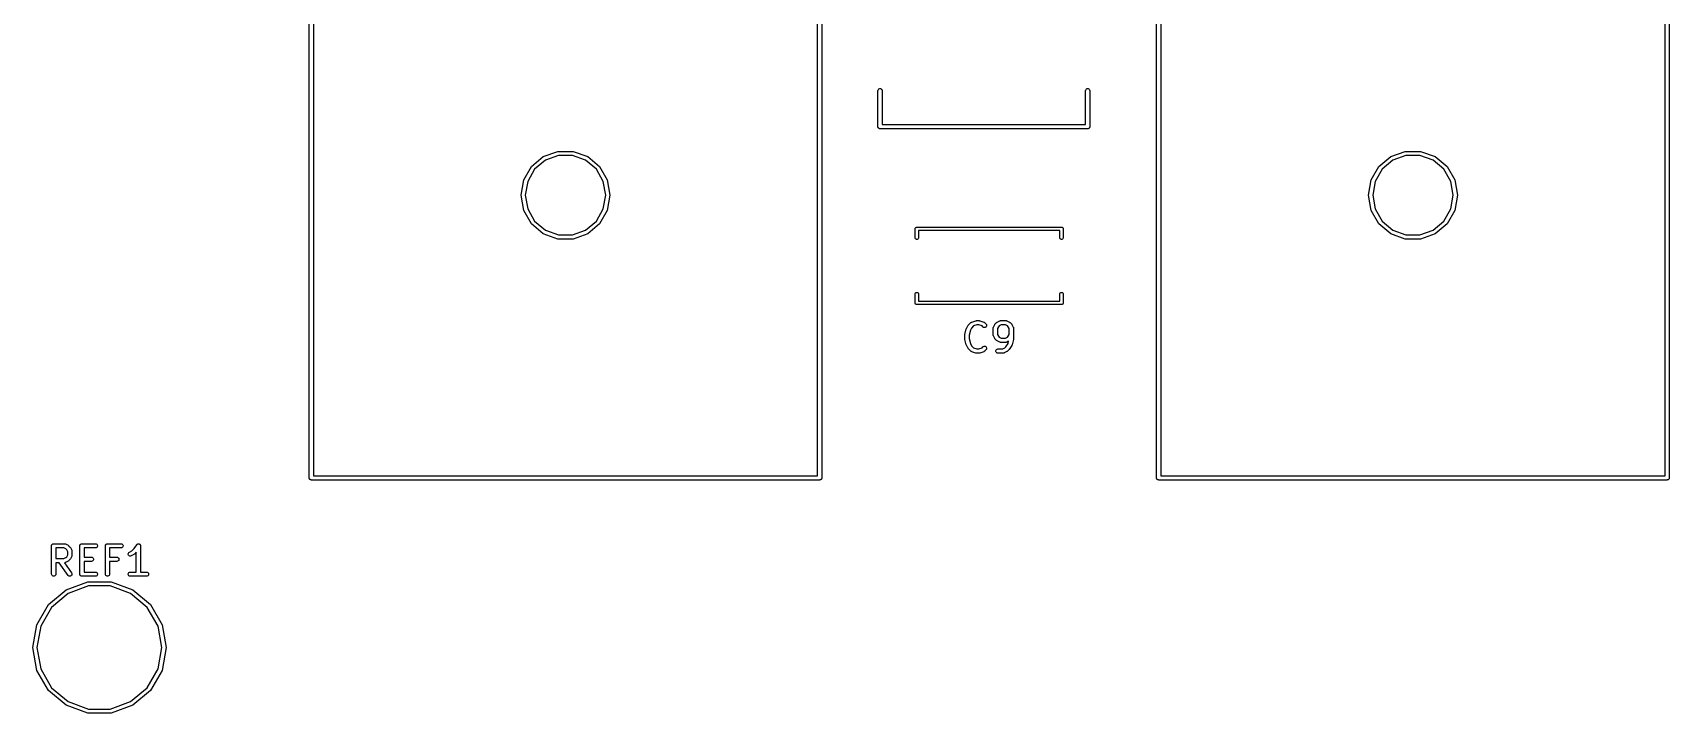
# Model space of a CAD drawing. Extents: x 86 to 333, y -237 to -29.
# Drawn here: x 86.1 to 144.1, y -237.3 to -213.3 of the extents above; entities that cross this region are included whole.
import ezdxf

# ---------------------------------------------------------------- set-up
doc = ezdxf.new("R2010")
doc.units = 0
doc.header["$MEASUREMENT"] = 0
doc.layers.add('BLACK', color=7, linetype='CONTINUOUS')

msp = doc.modelspace()

# ---------------------------------------------------------------- linework, layer by layer
at = {"layer": 'Black'}
for p, q in [((95.925, -229), (95.925, -82.5)), ((96.075, -82.575), (96.075, -228.925)), ((125.925, -229), (125.925, -82.5)), ((126.075, -82.575), (126.075, -228.925)), ((113.925, -228.925), (113.925, -156.5)), ((114.075, -156.5), (114.075, -229)), ((143.925, -228.925), (143.925, -156.5)), ((144.075, -156.5), (144.075, -229)), ((116.06, -215.305), (116.065, -215.279)), ((116.06, -216.575), (116.06, -215.305)), ((116.065, -215.279), (116.078, -215.257)), ((116.078, -215.257), (116.097, -215.24)), ((116.097, -215.24), (116.122, -215.231)), ((116.122, -215.231), (116.148, -215.231)), ((116.148, -215.231), (116.172, -215.24)), ((116.172, -215.24), (116.192, -215.257)), ((116.192, -215.257), (116.205, -215.279)), ((116.205, -215.279), (116.21, -215.305)), ((116.21, -215.305), (116.21, -216.5)), ((123.41, -215.305), (123.415, -215.279)), ((123.41, -216.5), (123.41, -215.305)), ((123.415, -215.279), (123.428, -215.257)), ((123.428, -215.257), (123.447, -215.24)), ((123.447, -215.24), (123.472, -215.231)), ((123.472, -215.231), (123.498, -215.231)), ((123.498, -215.231), (123.522, -215.24)), ((123.522, -215.24), (123.542, -215.257)), ((123.542, -215.257), (123.555, -215.279)), ((123.555, -215.279), (123.56, -215.305)), ((123.56, -215.305), (123.56, -216.575)), ((116.061, -216.581), (116.06, -216.575)), ((116.061, -216.588), (116.061, -216.581)), ((116.063, -216.594), (116.061, -216.588)), ((116.065, -216.601), (116.063, -216.594)), ((116.068, -216.606), (116.065, -216.601)), ((116.07, -216.612), (116.068, -216.606)), ((116.074, -216.618), (116.07, -216.612)), ((116.078, -216.623), (116.074, -216.618)), ((116.083, -216.627), (116.078, -216.623)), ((116.087, -216.632), (116.083, -216.627)), ((116.092, -216.636), (116.087, -216.632)), ((116.097, -216.64), (116.092, -216.636)), ((116.104, -216.642), (116.097, -216.64)), ((116.109, -216.645), (116.104, -216.642)), ((116.116, -216.647), (116.109, -216.645)), ((116.122, -216.649), (116.116, -216.647)), ((116.129, -216.649), (116.122, -216.649)), ((116.135, -216.65), (116.129, -216.649)), ((123.485, -216.65), (116.135, -216.65)), ((116.21, -216.5), (123.41, -216.5)), ((123.491, -216.649), (123.485, -216.65)), ((123.498, -216.649), (123.491, -216.649)), ((123.504, -216.647), (123.498, -216.649)), ((123.511, -216.645), (123.504, -216.647)), ((123.516, -216.642), (123.511, -216.645)), ((123.522, -216.64), (123.516, -216.642)), ((123.528, -216.636), (123.522, -216.64)), ((123.533, -216.632), (123.528, -216.636)), ((123.537, -216.627), (123.533, -216.632)), ((123.542, -216.623), (123.537, -216.627)), ((123.546, -216.618), (123.542, -216.623)), ((123.55, -216.612), (123.546, -216.618)), ((123.552, -216.606), (123.55, -216.612)), ((123.555, -216.601), (123.552, -216.606)), ((123.557, -216.594), (123.555, -216.601)), ((123.559, -216.588), (123.557, -216.594)), ((123.56, -216.575), (123.559, -216.581)), ((123.559, -216.581), (123.559, -216.588)), ((103.793, -217.988), (104.212, -217.636)), ((104.287, -217.766), (103.908, -218.084)), ((104.212, -217.636), (104.727, -217.449)), ((104.753, -217.597), (104.287, -217.766)), ((104.727, -217.449), (105.273, -217.449)), ((105.247, -217.597), (104.753, -217.597)), ((105.712, -217.766), (105.247, -217.597)), ((105.273, -217.449), (105.787, -217.636)), ((106.092, -218.084), (105.712, -217.766)), ((105.787, -217.636), (106.207, -217.988)), ((133.793, -217.988), (134.213, -217.636)), ((134.287, -217.766), (133.908, -218.084)), ((134.213, -217.636), (134.727, -217.449)), ((134.753, -217.597), (134.287, -217.766)), ((134.727, -217.449), (135.273, -217.449)), ((135.247, -217.597), (134.753, -217.597)), ((135.713, -217.766), (135.247, -217.597)), ((135.273, -217.449), (135.787, -217.636)), ((136.092, -218.084), (135.713, -217.766)), ((135.787, -217.636), (136.207, -217.988)), ((103.52, -218.461), (103.793, -217.988)), ((103.908, -218.084), (103.661, -218.513)), ((106.339, -218.513), (106.092, -218.084)), ((106.207, -217.988), (106.48, -218.461)), ((133.52, -218.461), (133.793, -217.988)), ((133.908, -218.084), (133.661, -218.513)), ((136.339, -218.513), (136.092, -218.084)), ((136.207, -217.988), (136.48, -218.461)), ((103.425, -219), (103.52, -218.461)), ((103.661, -218.513), (103.575, -219)), ((106.425, -219), (106.339, -218.513)), ((106.48, -218.461), (106.575, -219)), ((133.425, -219), (133.52, -218.461)), ((133.661, -218.513), (133.575, -219)), ((136.425, -219), (136.339, -218.513)), ((136.48, -218.461), (136.575, -219)), ((103.52, -219.539), (103.425, -219)), ((103.793, -220.012), (103.52, -219.539)), ((103.575, -219), (103.661, -219.487)), ((103.661, -219.487), (103.908, -219.916)), ((106.092, -219.916), (106.339, -219.487)), ((106.48, -219.539), (106.207, -220.012)), ((106.339, -219.487), (106.425, -219)), ((106.575, -219), (106.48, -219.539)), ((133.52, -219.539), (133.425, -219)), ((133.793, -220.012), (133.52, -219.539)), ((133.575, -219), (133.661, -219.487)), ((133.661, -219.487), (133.908, -219.916)), ((136.092, -219.916), (136.339, -219.487)), ((136.48, -219.539), (136.207, -220.012)), ((136.339, -219.487), (136.425, -219)), ((136.575, -219), (136.48, -219.539)), ((104.212, -220.364), (103.793, -220.012)), ((103.908, -219.916), (104.287, -220.234)), ((105.712, -220.234), (106.092, -219.916)), ((106.207, -220.012), (105.787, -220.364)), ((117.388, -220.16), (117.391, -220.156)), ((117.391, -220.156), (117.394, -220.151)), ((117.394, -220.151), (117.398, -220.148)), ((117.398, -220.148), (117.401, -220.144)), ((117.401, -220.144), (117.406, -220.141)), ((117.406, -220.141), (117.41, -220.138)), ((117.41, -220.138), (117.415, -220.136)), ((117.415, -220.136), (117.419, -220.134)), ((117.419, -220.134), (117.425, -220.133)), ((117.425, -220.133), (117.43, -220.131)), ((117.43, -220.131), (117.435, -220.131)), ((117.435, -220.131), (117.44, -220.13)), ((117.44, -220.13), (122.56, -220.13)), ((122.56, -220.13), (122.565, -220.131)), ((122.565, -220.131), (122.57, -220.131)), ((122.57, -220.131), (122.575, -220.133)), ((122.575, -220.133), (122.581, -220.134)), ((122.581, -220.134), (122.585, -220.136)), ((122.585, -220.136), (122.59, -220.138)), ((122.59, -220.138), (122.594, -220.141)), ((122.594, -220.141), (122.599, -220.144)), ((122.599, -220.144), (122.602, -220.148)), ((122.602, -220.148), (122.606, -220.151)), ((122.606, -220.151), (122.609, -220.156)), ((122.609, -220.156), (122.612, -220.16)), ((134.213, -220.364), (133.793, -220.012)), ((133.908, -219.916), (134.287, -220.234)), ((135.713, -220.234), (136.092, -219.916)), ((136.207, -220.012), (135.787, -220.364)), ((104.727, -220.551), (104.212, -220.364)), ((104.287, -220.234), (104.753, -220.403)), ((105.273, -220.551), (104.727, -220.551)), ((104.753, -220.403), (105.247, -220.403)), ((105.247, -220.403), (105.712, -220.234)), ((105.787, -220.364), (105.273, -220.551)), ((117.38, -220.19), (117.381, -220.185)), ((117.38, -220.504), (117.38, -220.19)), ((117.384, -220.525), (117.38, -220.504)), ((117.381, -220.18), (117.383, -220.175)), ((117.381, -220.185), (117.381, -220.18)), ((117.383, -220.175), (117.384, -220.169)), ((117.384, -220.169), (117.386, -220.165)), ((117.394, -220.543), (117.384, -220.525)), ((117.386, -220.165), (117.388, -220.16)), ((117.41, -220.556), (117.394, -220.543)), ((117.43, -220.563), (117.41, -220.556)), ((117.45, -220.563), (117.43, -220.563)), ((117.47, -220.556), (117.45, -220.563)), ((117.486, -220.543), (117.47, -220.556)), ((117.496, -220.525), (117.486, -220.543)), ((117.5, -220.504), (117.496, -220.525)), ((122.5, -220.25), (117.5, -220.25)), ((117.5, -220.25), (117.5, -220.504)), ((122.5, -220.504), (122.5, -220.25)), ((122.504, -220.525), (122.5, -220.504)), ((122.514, -220.543), (122.504, -220.525)), ((122.53, -220.556), (122.514, -220.543)), ((122.55, -220.563), (122.53, -220.556)), ((122.57, -220.563), (122.55, -220.563)), ((122.59, -220.556), (122.57, -220.563)), ((122.606, -220.543), (122.59, -220.556)), ((122.616, -220.525), (122.606, -220.543)), ((122.612, -220.16), (122.614, -220.165)), ((122.614, -220.165), (122.616, -220.169)), ((122.616, -220.169), (122.617, -220.175)), ((122.62, -220.504), (122.616, -220.525)), ((122.617, -220.175), (122.619, -220.18)), ((122.619, -220.18), (122.619, -220.185)), ((122.619, -220.185), (122.62, -220.19)), ((122.62, -220.19), (122.62, -220.504)), ((134.727, -220.551), (134.213, -220.364)), ((134.287, -220.234), (134.753, -220.403)), ((135.273, -220.551), (134.727, -220.551)), ((134.753, -220.403), (135.247, -220.403)), ((135.247, -220.403), (135.713, -220.234)), ((135.787, -220.364), (135.273, -220.551)), ((117.384, -222.475), (117.394, -222.457)), ((117.394, -222.457), (117.41, -222.444)), ((117.41, -222.444), (117.43, -222.437)), ((117.43, -222.437), (117.45, -222.437)), ((117.45, -222.437), (117.47, -222.444)), ((117.47, -222.444), (117.486, -222.457)), ((117.486, -222.457), (117.496, -222.475)), ((122.504, -222.475), (122.514, -222.457)), ((122.514, -222.457), (122.53, -222.444)), ((122.53, -222.444), (122.55, -222.437)), ((122.55, -222.437), (122.57, -222.437)), ((122.57, -222.437), (122.59, -222.444)), ((122.59, -222.444), (122.606, -222.457)), ((122.606, -222.457), (122.616, -222.475)), ((117.38, -222.496), (117.384, -222.475)), ((117.38, -222.81), (117.38, -222.496)), ((117.381, -222.815), (117.38, -222.81)), ((117.381, -222.82), (117.381, -222.815)), ((117.383, -222.825), (117.381, -222.82)), ((117.384, -222.831), (117.383, -222.825)), ((117.386, -222.835), (117.384, -222.831)), ((117.388, -222.84), (117.386, -222.835)), ((117.391, -222.844), (117.388, -222.84)), ((117.394, -222.849), (117.391, -222.844)), ((117.398, -222.852), (117.394, -222.849)), ((117.401, -222.856), (117.398, -222.852)), ((117.406, -222.859), (117.401, -222.856)), ((117.41, -222.862), (117.406, -222.859)), ((117.415, -222.864), (117.41, -222.862)), ((117.419, -222.866), (117.415, -222.864)), ((117.425, -222.867), (117.419, -222.866)), ((117.43, -222.869), (117.425, -222.867)), ((117.435, -222.869), (117.43, -222.869)), ((117.44, -222.87), (117.435, -222.869)), ((122.56, -222.87), (117.44, -222.87)), ((117.496, -222.475), (117.5, -222.496)), ((117.5, -222.496), (117.5, -222.75)), ((117.5, -222.75), (122.5, -222.75)), ((122.5, -222.496), (122.504, -222.475)), ((122.5, -222.75), (122.5, -222.496)), ((122.565, -222.869), (122.56, -222.87)), ((122.57, -222.869), (122.565, -222.869)), ((122.575, -222.867), (122.57, -222.869)), ((122.581, -222.866), (122.575, -222.867)), ((122.585, -222.864), (122.581, -222.866)), ((122.59, -222.862), (122.585, -222.864)), ((122.594, -222.859), (122.59, -222.862)), ((122.599, -222.856), (122.594, -222.859)), ((122.602, -222.852), (122.599, -222.856)), ((122.606, -222.849), (122.602, -222.852)), ((122.609, -222.844), (122.606, -222.849)), ((122.612, -222.84), (122.609, -222.844)), ((122.614, -222.835), (122.612, -222.84)), ((122.616, -222.831), (122.614, -222.835)), ((122.616, -222.475), (122.62, -222.496)), ((122.617, -222.825), (122.616, -222.831)), ((122.619, -222.82), (122.617, -222.825)), ((122.62, -222.81), (122.619, -222.815)), ((122.619, -222.815), (122.619, -222.82)), ((122.62, -222.496), (122.62, -222.81)), ((119.195, -223.717), (119.242, -223.622)), ((119.242, -223.622), (119.25, -223.612)), ((119.25, -223.612), (119.256, -223.602)), ((119.256, -223.602), (119.352, -223.507)), ((119.352, -223.507), (119.355, -223.504)), ((119.355, -223.504), (119.358, -223.501)), ((119.358, -223.501), (119.366, -223.497)), ((119.366, -223.497), (119.373, -223.492)), ((119.445, -223.626), (119.371, -223.7)), ((119.373, -223.492), (119.377, -223.491)), ((119.377, -223.491), (119.381, -223.489)), ((119.381, -223.489), (119.524, -223.441)), ((119.56, -223.587), (119.445, -223.626)), ((119.524, -223.441), (119.536, -223.439)), ((119.536, -223.439), (119.548, -223.437)), ((119.548, -223.437), (119.643, -223.437)), ((119.631, -223.587), (119.56, -223.587)), ((119.745, -223.626), (119.631, -223.587)), ((119.643, -223.437), (119.655, -223.439)), ((119.655, -223.439), (119.667, -223.441)), ((119.667, -223.441), (119.809, -223.489)), ((119.78, -223.661), (119.745, -223.626)), ((119.809, -223.489), (119.813, -223.491)), ((119.813, -223.491), (119.817, -223.492)), ((119.817, -223.492), (119.825, -223.497)), ((119.825, -223.497), (119.832, -223.501)), ((119.832, -223.501), (119.835, -223.504)), ((119.835, -223.504), (119.839, -223.507)), ((119.839, -223.507), (119.886, -223.555)), ((119.886, -223.555), (119.901, -223.576)), ((119.906, -223.627), (119.895, -223.651)), ((119.901, -223.576), (119.908, -223.601)), ((119.908, -223.601), (119.906, -223.627)), ((120.147, -223.669), (120.195, -223.574)), ((120.195, -223.574), (120.202, -223.564)), ((120.202, -223.564), (120.209, -223.555)), ((120.209, -223.555), (120.256, -223.507)), ((120.256, -223.507), (120.266, -223.5)), ((120.266, -223.5), (120.276, -223.493)), ((120.276, -223.493), (120.371, -223.445)), ((120.354, -223.622), (120.324, -223.652)), ((120.422, -223.587), (120.354, -223.622)), ((120.371, -223.445), (120.375, -223.444)), ((120.375, -223.444), (120.379, -223.442)), ((120.379, -223.442), (120.388, -223.44)), ((120.388, -223.44), (120.396, -223.438)), ((120.396, -223.438), (120.401, -223.438)), ((120.401, -223.438), (120.405, -223.437)), ((120.405, -223.437), (120.595, -223.437)), ((120.578, -223.587), (120.422, -223.587)), ((120.646, -223.622), (120.578, -223.587)), ((120.595, -223.437), (120.599, -223.438)), ((120.599, -223.438), (120.604, -223.438)), ((120.604, -223.438), (120.612, -223.44)), ((120.612, -223.44), (120.621, -223.442)), ((120.621, -223.442), (120.625, -223.444)), ((120.625, -223.444), (120.629, -223.445)), ((120.629, -223.445), (120.724, -223.493)), ((120.676, -223.652), (120.646, -223.622)), ((120.724, -223.493), (120.734, -223.5)), ((120.734, -223.5), (120.744, -223.507)), ((120.744, -223.507), (120.791, -223.555)), ((120.791, -223.555), (120.798, -223.564)), ((120.798, -223.564), (120.805, -223.574)), ((120.805, -223.574), (120.853, -223.669)), ((119.139, -223.941), (119.141, -223.932)), ((119.139, -224.084), (119.139, -223.941)), ((119.141, -224.093), (119.139, -224.084)), ((119.141, -223.932), (119.142, -223.923)), ((119.142, -224.102), (119.141, -224.093)), ((119.142, -223.923), (119.189, -223.732)), ((119.189, -224.292), (119.142, -224.102)), ((119.189, -223.732), (119.192, -223.725)), ((119.192, -223.725), (119.195, -223.717)), ((119.333, -223.777), (119.289, -223.95)), ((119.289, -223.95), (119.289, -224.075)), ((119.289, -224.075), (119.333, -224.248)), ((119.371, -223.7), (119.333, -223.777)), ((119.802, -223.676), (119.78, -223.661)), ((119.827, -223.682), (119.802, -223.676)), ((119.853, -223.68), (119.827, -223.682)), ((119.876, -223.669), (119.853, -223.68)), ((119.895, -223.651), (119.876, -223.669)), ((120.139, -223.703), (120.14, -223.699)), ((120.139, -223.941), (120.139, -223.703)), ((120.14, -223.945), (120.139, -223.941)), ((120.14, -223.694), (120.142, -223.686)), ((120.14, -223.699), (120.14, -223.694)), ((120.14, -223.95), (120.14, -223.945)), ((120.142, -223.958), (120.14, -223.95)), ((120.142, -223.686), (120.144, -223.677)), ((120.144, -223.967), (120.142, -223.958)), ((120.144, -223.677), (120.146, -223.673)), ((120.146, -223.97), (120.144, -223.967)), ((120.146, -223.673), (120.147, -223.669)), ((120.147, -223.974), (120.146, -223.97)), ((120.195, -224.07), (120.147, -223.974)), ((120.202, -224.079), (120.195, -224.07)), ((120.209, -224.089), (120.202, -224.079)), ((120.256, -224.137), (120.209, -224.089)), ((120.266, -224.144), (120.256, -224.137)), ((120.276, -224.151), (120.266, -224.144)), ((120.371, -224.199), (120.276, -224.151)), ((120.324, -223.652), (120.289, -223.721)), ((120.289, -223.721), (120.289, -223.923)), ((120.289, -223.923), (120.324, -223.992)), ((120.324, -223.992), (120.354, -224.022)), ((120.354, -224.022), (120.422, -224.056)), ((120.375, -224.2), (120.371, -224.199)), ((120.379, -224.202), (120.375, -224.2)), ((120.388, -224.203), (120.379, -224.202)), ((120.396, -224.206), (120.388, -224.203)), ((120.401, -224.206), (120.396, -224.206)), ((120.405, -224.206), (120.401, -224.206)), ((120.595, -224.206), (120.405, -224.206)), ((120.422, -224.056), (120.578, -224.056)), ((120.578, -224.056), (120.646, -224.022)), ((120.599, -224.206), (120.595, -224.206)), ((120.604, -224.206), (120.599, -224.206)), ((120.612, -224.203), (120.604, -224.206)), ((120.621, -224.202), (120.612, -224.203)), ((120.625, -224.2), (120.621, -224.202)), ((120.629, -224.199), (120.625, -224.2)), ((120.687, -224.169), (120.629, -224.199)), ((120.646, -224.022), (120.676, -223.992)), ((120.668, -224.243), (120.687, -224.169)), ((120.711, -223.721), (120.676, -223.652)), ((120.676, -223.992), (120.711, -223.923)), ((120.711, -223.923), (120.711, -223.721)), ((120.858, -224.102), (120.811, -224.292)), ((120.853, -223.669), (120.854, -223.673)), ((120.854, -223.673), (120.856, -223.677)), ((120.856, -223.677), (120.858, -223.686)), ((120.858, -223.686), (120.86, -223.694)), ((120.859, -224.093), (120.858, -224.102)), ((120.861, -224.084), (120.859, -224.093)), ((120.86, -223.694), (120.86, -223.699)), ((120.86, -223.699), (120.861, -223.703)), ((120.861, -223.703), (120.861, -224.084)), ((119.192, -224.3), (119.189, -224.292)), ((119.195, -224.308), (119.192, -224.3)), ((119.242, -224.403), (119.195, -224.308)), ((119.25, -224.413), (119.242, -224.403)), ((119.256, -224.423), (119.25, -224.413)), ((119.352, -224.518), (119.256, -224.423)), ((119.333, -224.248), (119.371, -224.325)), ((119.355, -224.52), (119.352, -224.518)), ((119.358, -224.524), (119.355, -224.52)), ((119.366, -224.528), (119.358, -224.524)), ((119.373, -224.533), (119.366, -224.528)), ((119.371, -224.325), (119.445, -224.399)), ((119.377, -224.534), (119.373, -224.533)), ((119.381, -224.536), (119.377, -224.534)), ((119.524, -224.584), (119.381, -224.536)), ((119.445, -224.399), (119.56, -224.437)), ((119.536, -224.585), (119.524, -224.584)), ((119.548, -224.587), (119.536, -224.585)), ((119.643, -224.587), (119.548, -224.587)), ((119.56, -224.437), (119.631, -224.437)), ((119.631, -224.437), (119.745, -224.399)), ((119.655, -224.585), (119.643, -224.587)), ((119.667, -224.584), (119.655, -224.585)), ((119.809, -224.536), (119.667, -224.584)), ((119.745, -224.399), (119.78, -224.364)), ((119.78, -224.364), (119.802, -224.349)), ((119.802, -224.349), (119.827, -224.342)), ((119.813, -224.534), (119.809, -224.536)), ((119.817, -224.533), (119.813, -224.534)), ((119.825, -224.528), (119.817, -224.533)), ((119.832, -224.524), (119.825, -224.528)), ((119.827, -224.342), (119.853, -224.345)), ((119.835, -224.52), (119.832, -224.524)), ((119.839, -224.518), (119.835, -224.52)), ((119.886, -224.47), (119.839, -224.518)), ((119.853, -224.345), (119.876, -224.356)), ((119.876, -224.356), (119.895, -224.374)), ((119.901, -224.449), (119.886, -224.47)), ((119.895, -224.374), (119.906, -224.398)), ((119.908, -224.424), (119.901, -224.449)), ((119.906, -224.398), (119.908, -224.424)), ((120.236, -224.499), (120.245, -224.475)), ((120.236, -224.525), (120.236, -224.499)), ((120.245, -224.55), (120.236, -224.525)), ((120.245, -224.475), (120.261, -224.455)), ((120.261, -224.57), (120.245, -224.55)), ((120.261, -224.455), (120.284, -224.442)), ((120.284, -224.583), (120.261, -224.57)), ((120.284, -224.442), (120.31, -224.437)), ((120.31, -224.587), (120.284, -224.583)), ((120.31, -224.437), (120.482, -224.437)), ((120.5, -224.587), (120.31, -224.587)), ((120.482, -224.437), (120.551, -224.403)), ((120.504, -224.587), (120.5, -224.587)), ((120.509, -224.587), (120.504, -224.587)), ((120.517, -224.584), (120.509, -224.587)), ((120.526, -224.583), (120.517, -224.584)), ((120.529, -224.581), (120.526, -224.583)), ((120.534, -224.579), (120.529, -224.581)), ((120.629, -224.532), (120.534, -224.579)), ((120.551, -224.403), (120.585, -224.369)), ((120.585, -224.369), (120.668, -224.243)), ((120.638, -224.525), (120.629, -224.532)), ((120.648, -224.518), (120.638, -224.525)), ((120.696, -224.47), (120.648, -224.518)), ((120.7, -224.464), (120.696, -224.47)), ((120.705, -224.459), (120.7, -224.464)), ((120.8, -224.316), (120.705, -224.459)), ((120.806, -224.304), (120.8, -224.316)), ((120.811, -224.292), (120.806, -224.304)), ((95.9261, -229.006), (95.925, -229)), ((95.9261, -229.013), (95.9261, -229.006)), ((95.9284, -229.019), (95.9261, -229.013)), ((95.9295, -229.026), (95.9284, -229.019)), ((95.9328, -229.031), (95.9295, -229.026)), ((95.935, -229.037), (95.9328, -229.031)), ((95.9393, -229.043), (95.935, -229.037)), ((95.9425, -229.048), (95.9393, -229.043)), ((95.9476, -229.052), (95.9425, -229.048)), ((95.9518, -229.057), (95.9476, -229.052)), ((95.9575, -229.061), (95.9518, -229.057)), ((95.9625, -229.065), (95.9575, -229.061)), ((95.9687, -229.067), (95.9625, -229.065)), ((95.9743, -229.07), (95.9687, -229.067)), ((95.9808, -229.072), (95.9743, -229.07)), ((95.987, -229.074), (95.9808, -229.072)), ((95.9935, -229.074), (95.987, -229.074)), ((96, -229.075), (95.9935, -229.074)), ((114, -229.075), (96, -229.075)), ((96.075, -228.925), (113.925, -228.925)), ((114.006, -229.074), (114, -229.075)), ((114.013, -229.074), (114.006, -229.074)), ((114.019, -229.072), (114.013, -229.074)), ((114.026, -229.07), (114.019, -229.072)), ((114.031, -229.067), (114.026, -229.07)), ((114.037, -229.065), (114.031, -229.067)), ((114.043, -229.061), (114.037, -229.065)), ((114.048, -229.057), (114.043, -229.061)), ((114.052, -229.052), (114.048, -229.057)), ((114.057, -229.048), (114.052, -229.052)), ((114.061, -229.043), (114.057, -229.048)), ((114.065, -229.037), (114.061, -229.043)), ((114.067, -229.031), (114.065, -229.037)), ((114.07, -229.026), (114.067, -229.031)), ((114.072, -229.019), (114.07, -229.026)), ((114.074, -229.013), (114.072, -229.019)), ((114.075, -229), (114.074, -229.006)), ((114.074, -229.006), (114.074, -229.013)), ((125.926, -229.006), (125.925, -229)), ((125.926, -229.013), (125.926, -229.006)), ((125.928, -229.019), (125.926, -229.013)), ((125.93, -229.026), (125.928, -229.019)), ((125.933, -229.031), (125.93, -229.026)), ((125.935, -229.037), (125.933, -229.031)), ((125.939, -229.043), (125.935, -229.037)), ((125.943, -229.048), (125.939, -229.043)), ((125.948, -229.052), (125.943, -229.048)), ((125.952, -229.057), (125.948, -229.052)), ((125.957, -229.061), (125.952, -229.057)), ((125.962, -229.065), (125.957, -229.061)), ((125.969, -229.067), (125.962, -229.065)), ((125.974, -229.07), (125.969, -229.067)), ((125.981, -229.072), (125.974, -229.07)), ((125.987, -229.074), (125.981, -229.072)), ((125.994, -229.074), (125.987, -229.074)), ((126, -229.075), (125.994, -229.074)), ((144, -229.075), (126, -229.075)), ((126.075, -228.925), (143.925, -228.925)), ((144.006, -229.074), (144, -229.075)), ((144.013, -229.074), (144.006, -229.074)), ((144.019, -229.072), (144.013, -229.074)), ((144.026, -229.07), (144.019, -229.072)), ((144.031, -229.067), (144.026, -229.07)), ((144.037, -229.065), (144.031, -229.067)), ((144.043, -229.061), (144.037, -229.065)), ((144.048, -229.057), (144.043, -229.061)), ((144.052, -229.052), (144.048, -229.057)), ((144.057, -229.048), (144.052, -229.052)), ((144.061, -229.043), (144.057, -229.048)), ((144.065, -229.037), (144.061, -229.043)), ((144.067, -229.031), (144.065, -229.037)), ((144.07, -229.026), (144.067, -229.031)), ((144.072, -229.019), (144.07, -229.026)), ((144.074, -229.013), (144.072, -229.019)), ((144.075, -229), (144.074, -229.006)), ((144.074, -229.006), (144.074, -229.013)), ((86.806, -231.404), (86.8071, -231.398)), ((86.806, -232.404), (86.806, -231.404)), ((86.8071, -231.391), (86.8093, -231.385)), ((86.8071, -231.398), (86.8071, -231.391)), ((86.8093, -231.385), (86.8105, -231.379)), ((86.8105, -231.379), (86.8138, -231.373)), ((86.8138, -231.373), (86.816, -231.367)), ((86.816, -231.367), (86.8202, -231.362)), ((86.8202, -231.362), (86.8235, -231.356)), ((86.8235, -231.356), (86.8285, -231.352)), ((86.8285, -231.352), (86.8327, -231.347)), ((86.8327, -231.347), (86.8384, -231.344)), ((86.8384, -231.344), (86.8435, -231.339)), ((86.8435, -231.339), (86.8496, -231.337)), ((86.8496, -231.337), (86.8553, -231.334)), ((86.8553, -231.334), (86.8618, -231.333)), ((86.8618, -231.333), (86.8679, -231.331)), ((86.8679, -231.331), (86.8745, -231.331)), ((86.8745, -231.331), (86.881, -231.329)), ((86.881, -231.329), (87.2619, -231.329)), ((86.956, -231.479), (86.956, -231.853)), ((87.2442, -231.479), (86.956, -231.479)), ((87.3127, -231.514), (87.2442, -231.479)), ((87.2619, -231.329), (87.2662, -231.33)), ((87.2662, -231.33), (87.2705, -231.33)), ((87.2705, -231.33), (87.2789, -231.332)), ((87.2789, -231.332), (87.2876, -231.334)), ((87.2876, -231.334), (87.2913, -231.336)), ((87.2913, -231.336), (87.2954, -231.337)), ((87.2954, -231.337), (87.3907, -231.385)), ((87.3431, -231.544), (87.3127, -231.514)), ((87.3774, -231.613), (87.3431, -231.544)), ((87.3431, -231.789), (87.3774, -231.72)), ((87.3774, -231.72), (87.3774, -231.613)), ((87.3907, -231.385), (87.4003, -231.392)), ((87.4003, -231.392), (87.4102, -231.399)), ((87.4102, -231.399), (87.4578, -231.447)), ((87.4578, -231.447), (87.4647, -231.456)), ((87.4647, -231.456), (87.4718, -231.466)), ((87.4718, -231.466), (87.5195, -231.561)), ((87.5195, -231.561), (87.5207, -231.565)), ((87.5207, -231.565), (87.5229, -231.569)), ((87.5229, -231.569), (87.5244, -231.578)), ((87.5244, -231.578), (87.5269, -231.586)), ((87.5269, -231.586), (87.5266, -231.591)), ((87.5266, -231.591), (87.5274, -231.595)), ((87.5274, -231.738), (87.5266, -231.742)), ((87.5266, -231.742), (87.5269, -231.746)), ((87.5274, -231.595), (87.5274, -231.738)), ((87.806, -231.404), (87.8071, -231.398)), ((87.806, -232.404), (87.806, -231.404)), ((87.8071, -231.391), (87.8093, -231.385)), ((87.8071, -231.398), (87.8071, -231.391)), ((87.8093, -231.385), (87.8105, -231.379)), ((87.8105, -231.379), (87.8138, -231.373)), ((87.8138, -231.373), (87.816, -231.367)), ((87.816, -231.367), (87.8202, -231.362)), ((87.8202, -231.362), (87.8235, -231.356)), ((87.8235, -231.356), (87.8285, -231.352)), ((87.8285, -231.352), (87.8327, -231.347)), ((87.8327, -231.347), (87.8384, -231.344)), ((87.8384, -231.344), (87.8435, -231.339)), ((87.8435, -231.339), (87.8496, -231.337)), ((87.8496, -231.337), (87.8553, -231.334)), ((87.8553, -231.334), (87.8618, -231.333)), ((87.8618, -231.333), (87.8679, -231.331)), ((87.8679, -231.331), (87.8745, -231.331)), ((87.8745, -231.331), (87.881, -231.329)), ((87.881, -231.329), (88.3571, -231.329)), ((88.3571, -231.479), (87.956, -231.479)), ((87.956, -231.479), (87.956, -231.806)), ((88.3571, -231.329), (88.3828, -231.334)), ((88.3828, -231.475), (88.3571, -231.479)), ((88.3828, -231.334), (88.4054, -231.347)), ((88.4054, -231.462), (88.3828, -231.475)), ((88.4054, -231.347), (88.4221, -231.367)), ((88.4221, -231.442), (88.4054, -231.462)), ((88.4221, -231.367), (88.431, -231.391)), ((88.431, -231.417), (88.4221, -231.442)), ((88.431, -231.391), (88.431, -231.417)), ((88.7107, -231.404), (88.7119, -231.398)), ((88.7107, -232.404), (88.7107, -231.404)), ((88.7119, -231.391), (88.7141, -231.385)), ((88.7119, -231.398), (88.7119, -231.391)), ((88.7141, -231.385), (88.7152, -231.379)), ((88.7152, -231.379), (88.7185, -231.373)), ((88.7185, -231.373), (88.7208, -231.367)), ((88.7208, -231.367), (88.725, -231.362)), ((88.725, -231.362), (88.7283, -231.356)), ((88.7283, -231.356), (88.7333, -231.352)), ((88.7333, -231.352), (88.7375, -231.347)), ((88.7375, -231.347), (88.7432, -231.344)), ((88.7432, -231.344), (88.7482, -231.339)), ((88.7482, -231.339), (88.7544, -231.337)), ((88.7544, -231.337), (88.7601, -231.334)), ((88.7601, -231.334), (88.7665, -231.333)), ((88.7665, -231.333), (88.7727, -231.331)), ((88.7727, -231.331), (88.7793, -231.331)), ((88.7793, -231.331), (88.7857, -231.329)), ((88.7857, -231.329), (89.2619, -231.329)), ((89.2619, -231.479), (88.8607, -231.479)), ((88.8607, -231.479), (88.8607, -231.806)), ((89.2619, -231.329), (89.2876, -231.334)), ((89.2876, -231.475), (89.2619, -231.479)), ((89.2876, -231.334), (89.3101, -231.347)), ((89.3101, -231.462), (89.2876, -231.475)), ((89.3101, -231.347), (89.3269, -231.367)), ((89.3269, -231.442), (89.3101, -231.462)), ((89.3269, -231.367), (89.3358, -231.391)), ((89.3358, -231.417), (89.3269, -231.442)), ((89.3358, -231.391), (89.3358, -231.417)), ((89.5204, -231.686), (89.5264, -231.66)), ((89.5233, -231.711), (89.5204, -231.686)), ((89.535, -231.735), (89.5233, -231.711)), ((89.5264, -231.66), (89.5408, -231.639)), ((89.5539, -231.753), (89.535, -231.735)), ((89.5408, -231.639), (89.5617, -231.623)), ((89.5617, -231.623), (89.646, -231.581)), ((89.724, -231.71), (89.6288, -231.757)), ((89.646, -231.581), (89.7274, -231.499)), ((89.7337, -231.702), (89.724, -231.71)), ((89.7274, -231.499), (89.8185, -231.363)), ((89.7435, -231.696), (89.7337, -231.702)), ((89.806, -231.633), (89.7435, -231.696)), ((89.806, -232.329), (89.806, -231.633)), ((89.8185, -231.363), (89.8214, -231.36)), ((89.8214, -231.36), (89.8235, -231.356)), ((89.8235, -231.356), (89.8304, -231.35)), ((89.8304, -231.35), (89.8365, -231.344)), ((89.8365, -231.344), (89.8403, -231.342)), ((89.8403, -231.342), (89.8435, -231.339)), ((89.8435, -231.339), (89.8519, -231.336)), ((89.8519, -231.336), (89.8599, -231.332)), ((89.8599, -231.332), (89.864, -231.332)), ((89.864, -231.332), (89.8679, -231.331)), ((89.8679, -231.331), (89.8769, -231.331)), ((89.8769, -231.331), (89.8858, -231.33)), ((89.8858, -231.33), (89.8898, -231.331)), ((89.8898, -231.331), (89.894, -231.331)), ((89.894, -231.331), (89.9024, -231.334)), ((89.9024, -231.334), (89.9111, -231.336)), ((89.9111, -231.336), (89.9145, -231.338)), ((89.9145, -231.338), (89.9185, -231.339)), ((89.9185, -231.339), (89.9253, -231.345)), ((89.9253, -231.345), (89.9328, -231.35)), ((89.9328, -231.35), (89.9352, -231.354)), ((89.9352, -231.354), (89.9384, -231.356)), ((89.9384, -231.356), (89.9429, -231.364)), ((89.9429, -231.364), (89.9482, -231.371)), ((89.9482, -231.371), (89.9493, -231.375)), ((89.9493, -231.375), (89.9514, -231.379)), ((89.9514, -231.379), (89.953, -231.388)), ((89.953, -231.388), (89.9555, -231.396)), ((89.9555, -231.396), (89.9552, -231.4)), ((89.9552, -231.4), (89.956, -231.404)), ((89.956, -231.404), (89.956, -232.329)), ((86.956, -231.853), (87.2442, -231.853)), ((87.08, -232.003), (86.956, -232.003)), ((86.956, -232.003), (86.956, -232.404)), ((87.3909, -232.447), (87.08, -232.003)), ((87.2442, -231.853), (87.3127, -231.819)), ((87.2662, -232.002), (87.263, -232.003)), ((87.263, -232.003), (87.5138, -232.361)), ((87.2705, -232.003), (87.2662, -232.002)), ((87.2789, -232), (87.2705, -232.003)), ((87.2876, -231.999), (87.2789, -232)), ((87.2913, -231.997), (87.2876, -231.999)), ((87.2954, -231.995), (87.2913, -231.997)), ((87.3907, -231.948), (87.2954, -231.995)), ((87.3127, -231.819), (87.3431, -231.789)), ((87.4003, -231.94), (87.3907, -231.948)), ((87.4102, -231.934), (87.4003, -231.94)), ((87.4578, -231.886), (87.4102, -231.934)), ((87.4647, -231.876), (87.4578, -231.886)), ((87.4718, -231.866), (87.4647, -231.876)), ((87.5195, -231.771), (87.4718, -231.866)), ((87.5207, -231.767), (87.5195, -231.771)), ((87.5229, -231.763), (87.5207, -231.767)), ((87.5244, -231.755), (87.5229, -231.763)), ((87.5269, -231.746), (87.5244, -231.755)), ((87.956, -231.806), (88.2143, -231.806)), ((88.2143, -231.956), (87.956, -231.956)), ((87.956, -231.956), (87.956, -232.329)), ((88.2143, -231.806), (88.2399, -231.81)), ((88.2399, -231.951), (88.2143, -231.956)), ((88.2399, -231.81), (88.2625, -231.823)), ((88.2625, -231.938), (88.2399, -231.951)), ((88.2625, -231.823), (88.2792, -231.843)), ((88.2792, -231.918), (88.2625, -231.938)), ((88.2792, -231.843), (88.2881, -231.868)), ((88.2881, -231.894), (88.2792, -231.918)), ((88.2881, -231.868), (88.2881, -231.894)), ((88.8607, -231.806), (89.119, -231.806)), ((89.119, -231.956), (88.8607, -231.956)), ((88.8607, -231.956), (88.8607, -232.404)), ((89.119, -231.806), (89.1447, -231.81)), ((89.1447, -231.951), (89.119, -231.956)), ((89.1447, -231.81), (89.1673, -231.823)), ((89.1673, -231.938), (89.1447, -231.951)), ((89.1673, -231.823), (89.184, -231.843)), ((89.184, -231.918), (89.1673, -231.938)), ((89.184, -231.843), (89.1929, -231.868)), ((89.1929, -231.894), (89.184, -231.918)), ((89.1929, -231.868), (89.1929, -231.894)), ((89.5778, -231.763), (89.5539, -231.753)), ((89.6038, -231.765), (89.5778, -231.763)), ((89.6288, -231.757), (89.6038, -231.765)), ((86.8105, -232.43), (86.806, -232.404)), ((86.8235, -232.453), (86.8105, -232.43)), ((86.8435, -232.469), (86.8235, -232.453)), ((86.8679, -232.478), (86.8435, -232.469)), ((86.894, -232.478), (86.8679, -232.478)), ((86.9185, -232.469), (86.894, -232.478)), ((86.9384, -232.453), (86.9185, -232.469)), ((86.9514, -232.43), (86.9384, -232.453)), ((86.956, -232.404), (86.9514, -232.43)), ((87.3195, -232.955), (88.09, -232.675)), ((87.4094, -232.466), (87.3909, -232.447)), ((88.1161, -232.823), (87.3945, -233.085)), ((87.433, -232.477), (87.4094, -232.466)), ((87.4589, -232.479), (87.433, -232.477)), ((87.4841, -232.472), (87.4589, -232.479)), ((87.5054, -232.457), (87.4841, -232.472)), ((87.5203, -232.436), (87.5054, -232.457)), ((87.5138, -232.361), (87.5248, -232.385)), ((87.5271, -232.411), (87.5203, -232.436)), ((87.5248, -232.385), (87.5271, -232.411)), ((87.8071, -232.411), (87.806, -232.404)), ((87.8071, -232.417), (87.8071, -232.411)), ((87.8093, -232.424), (87.8071, -232.417)), ((87.8105, -232.43), (87.8093, -232.424)), ((87.8138, -232.436), (87.8105, -232.43)), ((87.816, -232.442), (87.8138, -232.436)), ((87.8202, -232.447), (87.816, -232.442)), ((87.8235, -232.453), (87.8202, -232.447)), ((87.8285, -232.457), (87.8235, -232.453)), ((87.8327, -232.462), (87.8285, -232.457)), ((87.8384, -232.465), (87.8327, -232.462)), ((87.8435, -232.469), (87.8384, -232.465)), ((87.8496, -232.472), (87.8435, -232.469)), ((87.8553, -232.475), (87.8496, -232.472)), ((87.8618, -232.476), (87.8553, -232.475)), ((87.8679, -232.478), (87.8618, -232.476)), ((87.8745, -232.478), (87.8679, -232.478)), ((87.881, -232.479), (87.8745, -232.478)), ((88.3571, -232.479), (87.881, -232.479)), ((87.956, -232.329), (88.3571, -232.329)), ((88.09, -232.675), (88.91, -232.675)), ((88.8839, -232.823), (88.1161, -232.823)), ((88.3571, -232.329), (88.3828, -232.334)), ((88.3828, -232.475), (88.3571, -232.479)), ((88.3828, -232.334), (88.4054, -232.347)), ((88.4054, -232.462), (88.3828, -232.475)), ((88.4054, -232.347), (88.4221, -232.367)), ((88.4221, -232.442), (88.4054, -232.462)), ((88.4221, -232.367), (88.431, -232.391)), ((88.431, -232.417), (88.4221, -232.442)), ((88.431, -232.391), (88.431, -232.417)), ((88.7152, -232.43), (88.7107, -232.404)), ((88.7283, -232.453), (88.7152, -232.43)), ((88.7482, -232.469), (88.7283, -232.453)), ((88.7727, -232.478), (88.7482, -232.469)), ((88.7987, -232.478), (88.7727, -232.478)), ((88.8232, -232.469), (88.7987, -232.478)), ((88.8432, -232.453), (88.8232, -232.469)), ((88.8562, -232.43), (88.8432, -232.453)), ((88.8607, -232.404), (88.8562, -232.43)), ((89.6055, -233.085), (88.8839, -232.823)), ((88.91, -232.675), (89.6805, -232.955)), ((89.5214, -232.391), (89.5303, -232.367)), ((89.5214, -232.417), (89.5214, -232.391)), ((89.5303, -232.442), (89.5214, -232.417)), ((89.5303, -232.367), (89.547, -232.347)), ((89.547, -232.462), (89.5303, -232.442)), ((89.547, -232.347), (89.5696, -232.334)), ((89.5696, -232.475), (89.547, -232.462)), ((89.5696, -232.334), (89.5952, -232.329)), ((89.5952, -232.479), (89.5696, -232.475)), ((89.5952, -232.329), (89.806, -232.329)), ((90.1667, -232.479), (89.5952, -232.479)), ((89.956, -232.329), (90.1667, -232.329)), ((90.1667, -232.329), (90.1923, -232.334)), ((90.1923, -232.475), (90.1667, -232.479)), ((90.1923, -232.334), (90.2149, -232.347)), ((90.2149, -232.462), (90.1923, -232.475)), ((90.2149, -232.347), (90.2316, -232.367)), ((90.2316, -232.442), (90.2149, -232.462)), ((90.2316, -232.367), (90.2405, -232.391)), ((90.2405, -232.417), (90.2316, -232.442)), ((90.2405, -232.391), (90.2405, -232.417)), ((86.2814, -234.192), (86.6914, -233.482)), ((86.6914, -233.482), (87.3195, -232.955)), ((87.3945, -233.085), (86.8063, -233.579)), ((90.1937, -233.579), (89.6055, -233.085)), ((89.6805, -232.955), (90.3086, -233.482)), ((90.3086, -233.482), (90.7186, -234.192)), ((86.8063, -233.579), (86.4223, -234.244)), ((90.5777, -234.244), (90.1937, -233.579)), ((86.139, -235), (86.2814, -234.192)), ((86.4223, -234.244), (86.289, -235)), ((90.711, -235), (90.5777, -234.244)), ((90.7186, -234.192), (90.861, -235)), ((86.2814, -235.808), (86.139, -235)), ((86.289, -235), (86.4223, -235.756)), ((90.5777, -235.756), (90.711, -235)), ((90.861, -235), (90.7186, -235.808)), ((86.4223, -235.756), (86.8063, -236.421)), ((90.1937, -236.421), (90.5777, -235.756)), ((86.6914, -236.518), (86.2814, -235.808)), ((90.7186, -235.808), (90.3086, -236.518)), ((87.3195, -237.045), (86.6914, -236.518)), ((86.8063, -236.421), (87.3945, -236.915)), ((87.3945, -236.915), (88.1161, -237.177)), ((88.8839, -237.177), (89.6055, -236.915)), ((89.6055, -236.915), (90.1937, -236.421)), ((90.3086, -236.518), (89.6805, -237.045)), ((88.09, -237.325), (87.3195, -237.045)), ((88.91, -237.325), (88.09, -237.325)), ((88.1161, -237.177), (88.8839, -237.177)), ((89.6805, -237.045), (88.91, -237.325))]:
    msp.add_line(p, q, dxfattribs=at)

doc.saveas('drawing.dxf')
